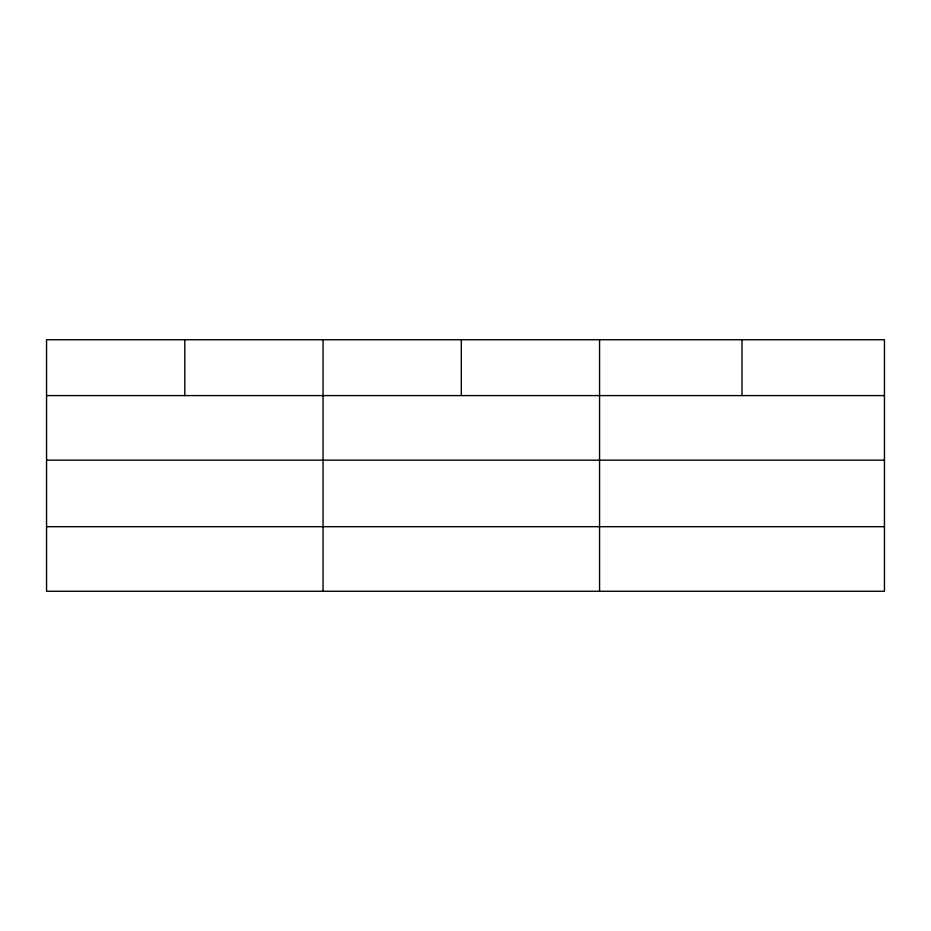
<?xml version="1.0" encoding="UTF-8"?>
<svg xmlns="http://www.w3.org/2000/svg" width="931" height="931" viewBox="0 0 931 931"><rect width="100%" height="100%" fill="white"/><g stroke="black" fill="none" stroke-linecap="round" stroke-linejoin="round"><path stroke-width="1.4" d="M884.45 460.17L884.45 339.734L46.55 339.734L46.55 591.266L884.45 591.266L884.45 460.17L46.55 460.17M46.55 395.594L884.45 395.594M46.55 526.69L884.45 526.69M742.007 339.734L742.007 395.594M599.564 339.734L599.564 591.266M461.31 339.734L461.31 395.594M323.057 339.734L323.057 591.266M184.804 339.734L184.804 395.594"/></g></svg>
